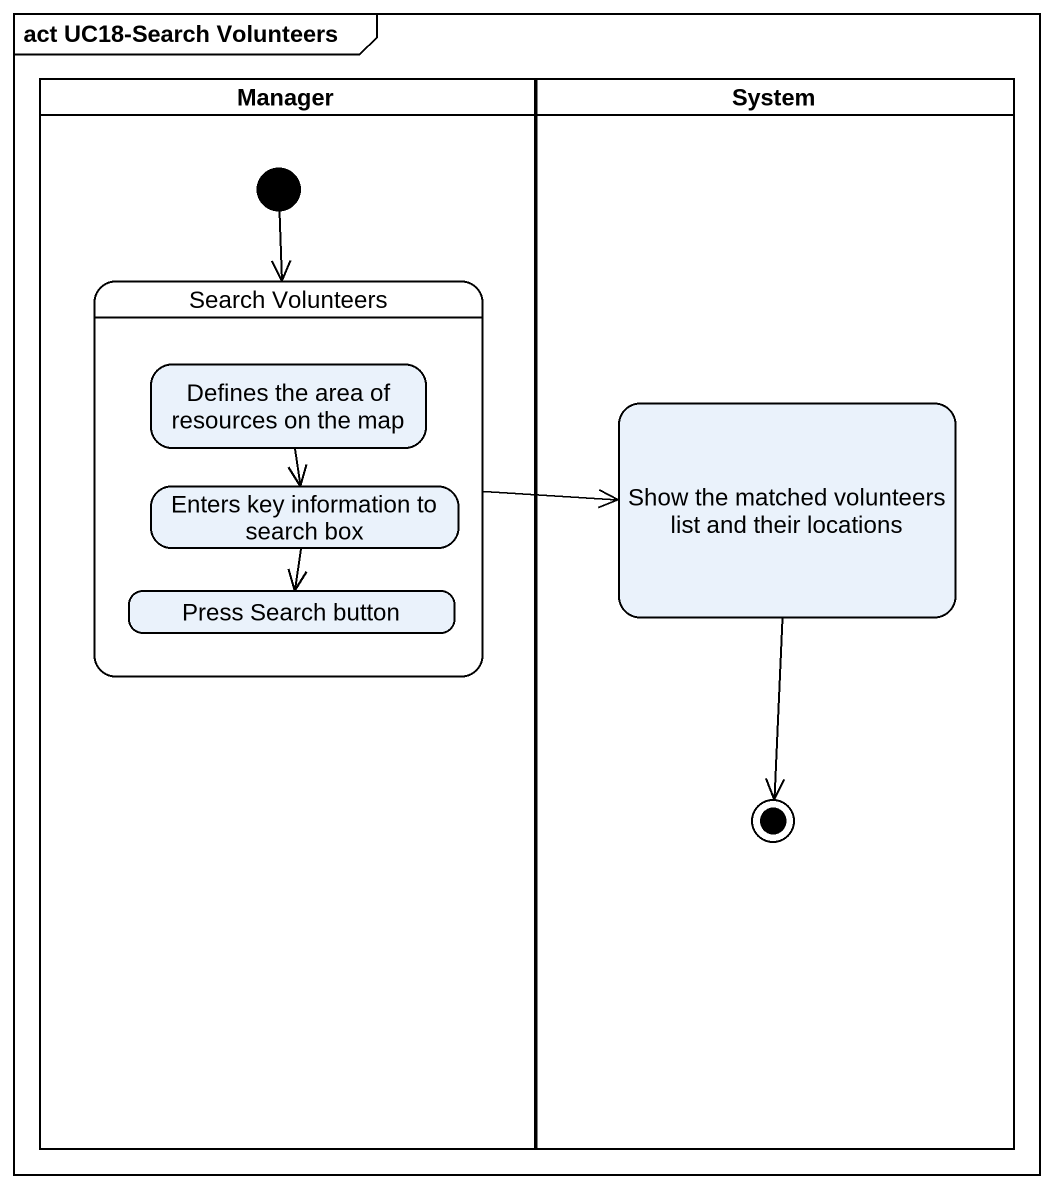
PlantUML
@startuml
mainframe act UC18-Search Volunteers
hide empty description
state Manager <<partition>> {
  state "Search Volunteers" as Search_Volunteers {
    state "Defines the area of resources on the map" as Defines_the_area_of
    state "Enters key information to search box" as Enters_key_information_to
    state "Press Search button" as Press_Search_button
  }
  [*] --> Search_Volunteers
}
state System <<partition>> {
  state "Show the matched volunteers list and their locations" as Show_the_matched_volunteers
  Show_the_matched_volunteers --> [*]
}
Search_Volunteers -right-> Show_the_matched_volunteers
Defines_the_area_of --> Enters_key_information_to
Enters_key_information_to --> Press_Search_button
@enduml
